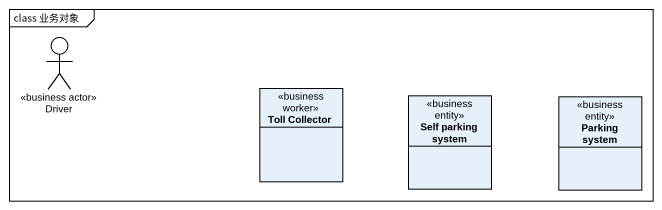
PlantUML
@startuml
mainframe class 业务对象
allowmixing
hide circle
hide empty members
actor Driver <<business actor>>
class "Toll Collector" as Toll_Collector <<business worker>>
class "Self parking system" as Self_parking_system <<business entity>>
class "Parking system" as Parking_system <<business entity>>
@enduml
